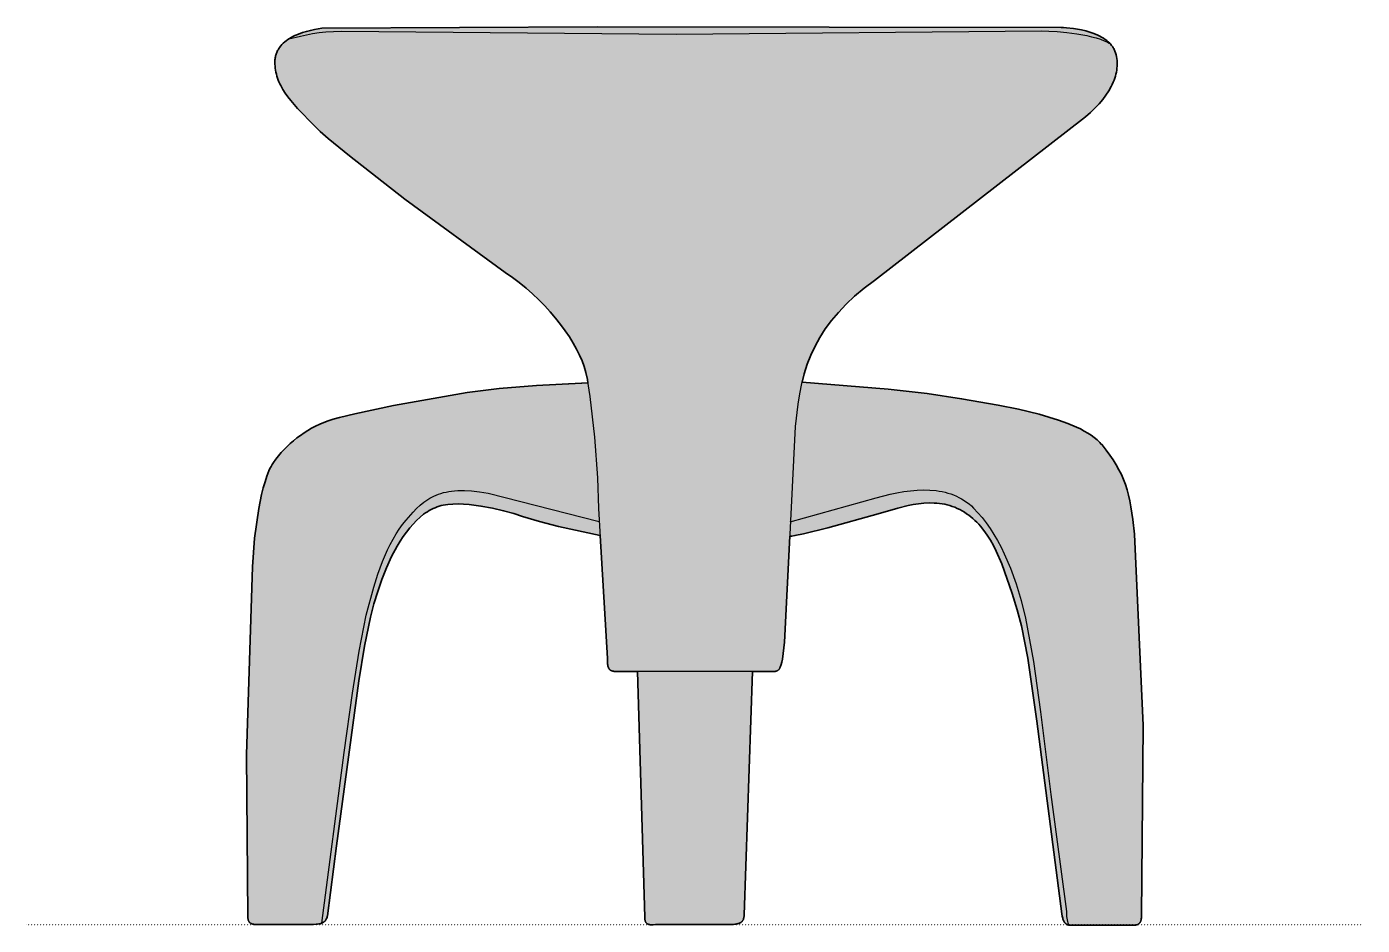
# Model space of a CAD drawing. Header units: millimetres. Extents: x 0 to 2157, y -1317 to 662.
# Drawn here: x 0 to 979, y -1317 to -658 of the extents above; entities that cross this region are included whole.
import ezdxf

# ---------------------------------------------------------------- set-up
doc = ezdxf.new("R2010")
doc.units = ezdxf.units.MM
doc.linetypes.add('Dots', pattern=[1, 0, -1])
doc.layers.add('Blocks', color=7, linetype='Continuous')
doc.layers.add('Blocks$Fill', color=7, linetype='Continuous', true_color=0xffffff)
for name, color, linetype, lineweight, true_color in [('Blocks$Inner', 7, 'Continuous', 25, 0x007f00), ('Blocks$Outline', 7, 'Continuous', 35, 0xff3f3f), ('Groud', 7, 'Dots', 25, 0x243775)]:
    doc.layers.add(name, color=color, linetype=linetype, lineweight=lineweight, true_color=true_color)

# ---------------------------------------------------------------- blocks, each defined once
blk = doc.blocks.new('PK0 A Back')
at = {"layer": 'Blocks$Fill', "extrusion": (0, 0, -1)}
blk.add_hatch(color=256, dxfattribs=at).paths.add_polyline_path([(465.97, 285.08), (510.58, 295.38), (523.04, 299.16), (529.45, 301.19), (536.89, 303.23), (545.02, 305.12), (553.51, 306.71), (562.01, 307.81), (566.16, 308.13), (570.18, 308.27), (574.04, 308.21), (577.69, 307.92), (579.42, 307.69), (581.09, 307.39), (582.68, 307.03), (584.19, 306.6), (585.66, 306.1), (587.11, 305.53), (588.54, 304.89), (589.96, 304.17), (591.37, 303.4), (592.75, 302.55), (594.13, 301.64), (595.49, 300.67), (598.15, 298.53), (600.75, 296.16), (603.28, 293.55), (605.75, 290.73), (608.14, 287.69), (610.46, 284.46), (612.7, 281.04), (614.87, 277.43), (618.98, 269.73), (622.76, 261.42), (626.16, 252.82), (629.2, 244.05), (631.92, 234.95), (634.4, 225.34), (638.87, 203.94), (643.14, 178.51), (659.39, 57.57), (666.01, 6.34), (666.15, 5.76), (666.31, 5.22), (666.49, 4.72), (666.69, 4.24), (666.91, 3.81), (667.15, 3.4), (667.27, 3.21), (667.4, 3.02), (667.54, 2.84), (667.68, 2.67), (667.83, 2.51), (667.98, 2.35), (668.13, 2.2), (668.29, 2.06), (668.45, 1.92), (668.62, 1.79), (668.96, 1.55), (669.33, 1.33), (669.71, 1.13), (670.11, 0.95), (670.52, 0.79), (670.94, 0.65), (671.39, 0.53), (671.84, 0.42), (672.31, 0.33), (673.3, 0.19), (674.33, 0.1), (676.56, 0.01), (678.95, 0), (718.91, 0.02), (719.69, 0.08), (720.05, 0.12), (720.39, 0.18), (720.72, 0.25), (721.04, 0.32), (721.33, 0.41), (721.62, 0.51), (721.88, 0.62), (722.13, 0.74), (722.37, 0.87), (722.59, 1.02), (722.8, 1.17), (722.9, 1.26), (722.99, 1.34), (723.09, 1.43), (723.18, 1.52), (723.26, 1.62), (723.34, 1.72), (723.42, 1.82), (723.5, 1.92), (723.64, 2.14), (723.76, 2.37), (723.88, 2.61), (723.98, 2.87), (724.08, 3.14), (724.15, 3.42), (724.22, 3.72), (724.28, 4.03), (724.33, 4.35), (724.39, 5.04), (724.41, 5.78), (725.51, 124.51), (721.1, 262.25), (719.43, 283.08), (716.38, 304.95), (714.31, 315.24), (713.13, 320.04), (711.84, 324.54), (710.46, 328.7), (708.97, 332.45), (708.19, 334.16), (707.38, 335.76), (706.54, 337.22), (705.67, 338.56), (703.87, 341.06), (701.96, 343.5), (699.95, 345.87), (697.84, 348.18), (695.64, 350.41), (693.34, 352.57), (690.94, 354.64), (688.46, 356.63), (685.88, 358.54), (683.22, 360.35), (680.47, 362.08), (677.63, 363.7), (674.71, 365.22), (671.7, 366.63), (668.62, 367.94), (665.46, 369.13), (661.77, 370.33), (657.2, 371.62), (645.85, 374.42), (617.49, 380.43), (563.53, 390.07), (540.18, 392.79), (512.68, 395), (475.01, 397.03), (475.42, 399.41), (476.6, 404.65), (477.86, 409.08), (479.33, 413.14), (481.16, 417.36), (483.32, 421.7), (485.81, 426.15), (488.61, 430.68), (491.71, 435.25), (495.08, 439.85), (498.73, 444.44), (502.62, 449.01), (506.75, 453.52), (511.1, 457.94), (515.67, 462.27), (520.42, 466.45), (525.36, 470.48), (530.46, 474.32), (535.71, 477.95), (609.34, 531.71), (649.93, 563.38), (665.46, 576.19), (671.32, 581.32), (675.65, 585.38), (688.01, 598.18), (692.97, 603.94), (695.13, 606.72), (697.08, 609.47), (698.81, 612.19), (700.32, 614.91), (700.99, 616.28), (701.61, 617.65), (702.17, 619.03), (702.67, 620.42), (703.11, 621.82), (703.5, 623.24), (703.82, 624.68), (704.09, 626.14), (704.3, 627.62), (704.45, 629.12), (704.54, 630.65), (704.57, 632.21), (704.56, 632.99), (704.51, 633.76), (704.44, 634.5), (704.34, 635.24), (704.21, 635.96), (704.06, 636.66), (703.88, 637.35), (703.67, 638.02), (703.44, 638.68), (703.18, 639.33), (702.9, 639.96), (702.6, 640.57), (702.27, 641.18), (701.93, 641.77), (701.56, 642.34), (701.17, 642.9), (700.33, 643.99), (699.42, 645.02), (698.43, 646), (697.38, 646.93), (696.27, 647.81), (695.1, 648.65), (693.89, 649.44), (692.62, 650.19), (691.32, 650.89), (689.98, 651.55), (687.21, 652.74), (684.35, 653.78), (681.45, 654.68), (678.53, 655.44), (675.65, 656.07), (670.14, 657), (468.22, 658.11), (126.17, 657.51), (124, 657.39), (118.87, 656.82), (116.02, 656.36), (113.05, 655.77), (110.01, 655.03), (106.97, 654.15), (103.96, 653.09), (101.05, 651.86), (99.65, 651.18), (98.29, 650.45), (96.99, 649.67), (95.74, 648.84), (94.55, 647.96), (93.44, 647.02), (92.4, 646.03), (91.91, 645.51), (91.45, 644.98), (91.01, 644.43), (90.59, 643.87), (90.19, 643.3), (89.82, 642.71), (89.48, 642.11), (89.16, 641.49), (88.87, 640.85), (88.61, 640.2), (88.16, 638.87), (87.77, 637.53), (87.46, 636.18), (87.21, 634.81), (87.03, 633.42), (86.93, 632.02), (86.9, 630.61), (86.94, 629.18), (87.05, 627.74), (87.23, 626.29), (87.48, 624.82), (87.81, 623.35), (88.21, 621.86), (88.69, 620.36), (89.23, 618.85), (89.85, 617.34), (90.55, 615.81), (91.32, 614.27), (93.09, 611.17), (95.15, 608.03), (97.52, 604.87), (100.2, 601.68), (103.19, 598.47), (106.49, 595.24), (110.1, 591.99), (264.92, 472.16), (272.52, 466.33), (279.44, 460.48), (285.7, 454.61), (291.35, 448.68), (296.42, 442.67), (300.93, 436.56), (304.93, 430.33), (308.44, 423.95), (311.5, 417.41), (314.14, 410.67), (316.4, 403.73), (318.01, 397.63), (226.25, 389.15), (201.01, 385.39), (174.26, 380.64), (159.28, 377.62), (144.23, 374.02), (129.83, 369.73), (123.11, 367.29), (116.83, 364.62), (113.88, 363.21), (111.08, 361.73), (108.44, 360.19), (105.97, 358.59), (103.67, 356.92), (101.57, 355.18), (100.59, 354.29), (99.67, 353.38), (98.8, 352.45), (97.98, 351.5), (94.98, 347.74), (92.25, 344.08), (89.79, 340.48), (87.58, 336.93), (85.59, 333.38), (83.83, 329.81), (82.26, 326.18), (80.87, 322.48), (79.64, 318.66), (78.57, 314.69), (77.62, 310.56), (76.79, 306.22), (75.41, 296.81), (74.29, 286.22), (67.95, 145.73), (69.06, 6.34), (69.07, 5.53), (69.12, 4.77), (69.21, 4.06), (69.27, 3.73), (69.34, 3.4), (69.42, 3.09), (69.51, 2.79), (69.61, 2.5), (69.72, 2.22), (69.85, 1.96), (69.99, 1.7), (70.13, 1.47), (70.3, 1.24), (70.47, 1.03), (70.66, 0.83), (70.86, 0.64), (71.07, 0.47), (71.19, 0.38), (71.3, 0.31), (71.55, 0.16), (71.8, 0.03), (72.08, -0.09), (72.37, -0.2), (72.67, -0.29), (72.99, -0.37), (73.33, -0.44), (73.68, -0.49), (74.05, -0.52), (74.44, -0.54), (74.84, -0.55), (121.1, -0.62), (121.46, -0.6), (121.82, -0.58), (122.16, -0.54), (122.51, -0.48), (122.84, -0.4), (123.17, -0.3), (123.33, -0.25), (123.49, -0.18), (123.65, -0.11), (123.81, -0.03), (123.96, 0.05), (124.11, 0.14), (124.26, 0.24), (124.41, 0.35), (124.55, 0.46), (124.7, 0.59), (124.84, 0.72), (124.98, 0.86), (125.11, 1.01), (125.25, 1.17), (125.38, 1.34), (125.51, 1.52), (125.63, 1.72), (125.75, 1.92), (125.99, 2.35), (126.22, 2.84), (126.43, 3.37), (126.64, 3.95), (126.83, 4.59), (127.01, 5.28), (127.17, 6.03), (127.46, 7.71), (145.91, 149.03), (152.49, 195.14), (157.19, 218.8), (160.21, 230.72), (163.82, 242.69), (171.59, 264.38), (175.61, 273.56), (177.71, 277.75), (179.9, 281.67), (182.19, 285.34), (184.59, 288.75), (187.13, 291.92), (188.45, 293.41), (189.81, 294.83), (191.22, 296.2), (192.66, 297.51), (194.16, 298.76), (195.7, 299.95), (197.29, 301.08), (198.93, 302.15), (200.63, 303.16), (202.38, 304.12), (204.18, 305), (205.99, 305.78), (207.82, 306.47), (209.67, 307.07), (211.53, 307.57), (213.4, 308), (215.29, 308.34), (217.19, 308.61), (219.09, 308.8), (221.01, 308.92), (224.86, 308.97), (228.72, 308.79), (232.58, 308.39), (236.44, 307.82), (240.27, 307.09), (247.82, 305.28), (262.16, 301.09), (299.08, 290.78), (316.85, 286.4), (323.26, 285.08), (325.55, 284.72), (326.44, 284.62), (326.81, 284.6), (326.96, 284.6), (330.76, 206.88), (332.43, 194.46), (332.83, 192.38), (333.25, 190.64), (333.48, 189.89), (333.71, 189.22), (333.95, 188.62), (334.2, 188.08), (334.33, 187.84), (334.46, 187.61), (334.6, 187.39), (334.74, 187.19), (334.89, 187.01), (335.04, 186.83), (335.19, 186.67), (335.35, 186.53), (335.51, 186.39), (335.68, 186.27), (335.85, 186.15), (336.03, 186.05), (336.21, 185.96), (336.4, 185.87), (336.6, 185.8), (336.8, 185.73), (337, 185.67), (337.22, 185.62), (337.66, 185.54), (338.13, 185.48), (338.63, 185.44), (340.95, 185.39), (354.45, 185.39), (360.53, 6.31), (360.56, 5.9), (360.6, 5.51), (360.66, 5.13), (360.73, 4.76), (360.82, 4.41), (360.92, 4.07), (361.04, 3.74), (361.18, 3.43), (361.34, 3.13), (361.51, 2.84), (361.6, 2.7), (361.7, 2.56), (361.8, 2.43), (361.91, 2.3), (362.03, 2.18), (362.15, 2.06), (362.27, 1.94), (362.4, 1.82), (362.54, 1.71), (362.68, 1.61), (362.97, 1.4), (363.3, 1.21), (363.64, 1.03), (364.01, 0.87), (364.4, 0.72), (364.82, 0.58), (365.27, 0.46), (365.74, 0.35), (366.25, 0.26), (367.33, 0.12), (368.54, 0.03), (369.87, 0), (424.65, -0.02), (425.46, -0.07), (427.9, -0.22), (428.69, -0.23), (429.07, -0.21), (429.45, -0.17), (429.81, -0.12), (430.17, -0.05), (430.34, -0.01), (430.51, 0.04), (430.68, 0.09), (430.84, 0.16), (431, 0.22), (431.15, 0.3), (431.3, 0.38), (431.45, 0.46), (431.59, 0.56), (431.73, 0.66), (431.87, 0.77), (432, 0.89), (432.12, 1.02), (432.24, 1.15), (432.36, 1.3), (432.47, 1.45), (432.57, 1.62), (432.67, 1.79), (432.76, 1.97), (432.85, 2.17), (432.93, 2.37), (433, 2.58), (433.07, 2.81), (433.13, 3.04), (433.19, 3.29), (433.23, 3.55), (433.31, 4.11), (433.35, 4.71), (433.37, 5.37), (438.74, 185.39), (454.77, 185.45), (455.73, 185.53), (456.18, 185.59), (456.6, 185.66), (456.99, 185.75), (457.36, 185.85), (457.71, 185.98), (457.87, 186.05), (458.03, 186.12), (458.19, 186.2), (458.34, 186.28), (458.48, 186.37), (458.62, 186.47), (458.76, 186.57), (458.88, 186.68), (459.01, 186.79), (459.13, 186.91), (459.24, 187.03), (459.35, 187.17), (459.45, 187.31), (459.55, 187.45), (459.65, 187.61), (459.74, 187.77), (459.82, 187.93), (459.91, 188.11), (460.06, 188.49), (460.19, 188.89), (460.31, 189.33), (460.42, 189.81), (460.51, 190.32), (460.58, 190.87), (460.69, 192.09), (460.78, 195.04)], flags=0)
at = {"layer": 'Blocks$Inner', "linetype": 'ByBlock', "lineweight": -2}
blk.add_lwpolyline([(-126.17, 657.51), (-124, 657.39), (-118.87, 656.82), (-116.02, 656.36), (-113.05, 655.77), (-110.01, 655.03), (-106.97, 654.15), (-103.96, 653.09), (-101.05, 651.86), (-99.65, 651.18), (-98.29, 650.45), (-96.99, 649.67), (-95.74, 648.84), (-94.55, 647.96), (-93.44, 647.02), (-92.4, 646.03), (-91.91, 645.51), (-91.45, 644.98), (-91.01, 644.43), (-90.59, 643.87), (-90.19, 643.3), (-89.82, 642.71), (-89.48, 642.11), (-89.16, 641.49), (-88.87, 640.85), (-88.61, 640.2), (-88.16, 638.87), (-87.77, 637.53), (-87.46, 636.18), (-87.21, 634.81), (-87.03, 633.42), (-86.93, 632.02), (-86.9, 630.61), (-86.94, 629.18), (-87.05, 627.74), (-87.23, 626.29), (-87.48, 624.82), (-87.81, 623.35), (-88.21, 621.86), (-88.69, 620.36), (-89.23, 618.85), (-89.85, 617.34), (-90.55, 615.81), (-91.32, 614.27), (-93.09, 611.17), (-95.15, 608.03), (-97.52, 604.87), (-100.2, 601.68), (-103.19, 598.47), (-106.49, 595.24), (-110.1, 591.99), (-264.92, 472.16), (-272.52, 466.33), (-279.44, 460.48), (-285.7, 454.61), (-291.35, 448.68), (-296.42, 442.67), (-300.93, 436.56), (-304.93, 430.33), (-308.44, 423.95), (-311.5, 417.41), (-314.14, 410.67), (-316.4, 403.73), (-318.3, 396.54), (-319.88, 389.1), (-321.18, 381.38), (-323.04, 365), (-330.76, 206.88), (-332.43, 194.46), (-332.83, 192.38), (-333.25, 190.64), (-333.48, 189.89), (-333.71, 189.22), (-333.95, 188.62), (-334.2, 188.08), (-334.33, 187.84), (-334.46, 187.61), (-334.6, 187.39), (-334.74, 187.19), (-334.89, 187.01), (-335.04, 186.83), (-335.19, 186.67), (-335.35, 186.53), (-335.51, 186.39), (-335.68, 186.27), (-335.85, 186.15), (-336.03, 186.05), (-336.21, 185.96), (-336.4, 185.87), (-336.6, 185.8), (-336.8, 185.73), (-337, 185.67), (-337.22, 185.62), (-337.66, 185.54), (-338.13, 185.48), (-338.63, 185.44), (-340.95, 185.39), (-452.51, 185.39), (-454.77, 185.45), (-455.73, 185.53), (-456.18, 185.59), (-456.6, 185.66), (-456.99, 185.75), (-457.36, 185.85), (-457.71, 185.98), (-457.87, 186.05), (-458.03, 186.12), (-458.19, 186.2), (-458.34, 186.28), (-458.48, 186.37), (-458.62, 186.47), (-458.76, 186.57), (-458.88, 186.68), (-459.01, 186.79), (-459.13, 186.91), (-459.24, 187.03), (-459.35, 187.17), (-459.45, 187.31), (-459.55, 187.45), (-459.65, 187.61), (-459.74, 187.77), (-459.82, 187.93), (-459.91, 188.11), (-460.06, 188.49), (-460.19, 188.89), (-460.31, 189.33), (-460.42, 189.81), (-460.51, 190.32), (-460.58, 190.87), (-460.69, 192.09), (-460.78, 195.04), (-467.11, 304.95), (-467.82, 327.42), (-469.9, 357.22), (-473.27, 386.92), (-475.42, 399.41), (-476.6, 404.65), (-477.86, 409.08), (-479.33, 413.14), (-481.16, 417.36), (-483.32, 421.7), (-485.81, 426.15), (-488.61, 430.68), (-491.71, 435.25), (-495.08, 439.85), (-498.73, 444.44), (-502.62, 449.01), (-506.75, 453.52), (-511.1, 457.94), (-515.67, 462.27), (-520.42, 466.45), (-525.36, 470.48), (-530.46, 474.32), (-535.71, 477.95), (-609.34, 531.71), (-649.93, 563.38), (-665.46, 576.19), (-671.32, 581.32), (-675.65, 585.38), (-688.01, 598.18), (-692.97, 603.94), (-695.13, 606.72), (-697.08, 609.47), (-698.81, 612.19), (-700.32, 614.91), (-700.99, 616.28), (-701.61, 617.65), (-702.17, 619.03), (-702.67, 620.42), (-703.11, 621.82), (-703.5, 623.24), (-703.82, 624.68), (-704.09, 626.14), (-704.3, 627.62), (-704.45, 629.12), (-704.54, 630.65), (-704.57, 632.21), (-704.56, 632.99), (-704.51, 633.76), (-704.44, 634.5), (-704.34, 635.24), (-704.21, 635.96), (-704.06, 636.66), (-703.88, 637.35), (-703.67, 638.02), (-703.44, 638.68), (-703.18, 639.33), (-702.9, 639.96), (-702.6, 640.57), (-702.27, 641.18), (-701.93, 641.77), (-701.56, 642.34), (-701.17, 642.9), (-700.33, 643.99), (-699.42, 645.02), (-698.43, 646), (-697.38, 646.93), (-696.27, 647.81), (-695.1, 648.65), (-693.89, 649.44), (-692.62, 650.19), (-691.32, 650.89), (-689.98, 651.55), (-687.21, 652.74), (-684.35, 653.78), (-681.45, 654.68), (-678.53, 655.44), (-675.65, 656.07), (-670.14, 657), (-468.22, 658.11), (-128.01, 657.55)], close=True, dxfattribs=at)
for points in [[(-694.29, 649.18), (-685.88, 651.24), (-676.98, 653.04), (-672.2, 653.76), (-667.12, 654.32), (-661.68, 654.67), (-655.81, 654.8), (-410.37, 652.6), (-142.06, 655.08), (-137.06, 654.95), (-130.85, 654.55), (-123.83, 653.87), (-116.45, 652.87), (-109.14, 651.56), (-105.64, 650.77), (-102.32, 649.9), (-99.24, 648.94), (-96.43, 647.88), (-95.16, 647.31), (-93.97, 646.73), (-92.88, 646.11), (-91.9, 645.48)], [(-465.97, 285.08), (-496.66, 291.82), (-510.58, 295.38), (-523.04, 299.16), (-529.45, 301.19), (-536.89, 303.23), (-545.02, 305.12), (-553.51, 306.71), (-562.01, 307.81), (-566.16, 308.13), (-570.18, 308.27), (-574.04, 308.21), (-577.69, 307.92), (-579.42, 307.69), (-581.09, 307.39), (-582.68, 307.03), (-584.19, 306.6), (-585.66, 306.1), (-587.11, 305.53), (-588.54, 304.89), (-589.96, 304.17), (-591.37, 303.4), (-592.75, 302.55), (-594.13, 301.64), (-595.49, 300.67), (-598.15, 298.53), (-600.75, 296.16), (-603.28, 293.55), (-605.75, 290.73), (-608.14, 287.69), (-610.46, 284.46), (-612.7, 281.04), (-614.87, 277.43), (-618.98, 269.73), (-622.76, 261.42), (-626.16, 252.82), (-629.2, 244.05), (-631.92, 234.95), (-634.4, 225.34), (-638.87, 203.94), (-643.14, 178.51), (-659.39, 57.57), (-666.01, 6.34), (-666.15, 5.76), (-666.31, 5.22), (-666.49, 4.72), (-666.69, 4.24), (-666.91, 3.81), (-667.15, 3.4), (-667.27, 3.21), (-667.4, 3.02), (-667.54, 2.84), (-667.68, 2.67), (-667.83, 2.51), (-667.98, 2.35), (-668.13, 2.2), (-668.29, 2.06), (-668.45, 1.92), (-668.62, 1.79), (-668.96, 1.55), (-669.33, 1.33), (-669.71, 1.13), (-670.11, 0.95), (-670.52, 0.79), (-670.94, 0.65), (-671.39, 0.53), (-671.84, 0.42), (-672.31, 0.33), (-673.3, 0.19), (-674.33, 0.1), (-676.56, 0.01), (-678.95, 0), (-718.07, 0), (-718.91, 0.02), (-719.69, 0.08), (-720.05, 0.12), (-720.39, 0.18), (-720.72, 0.25), (-721.04, 0.32), (-721.33, 0.41), (-721.62, 0.51), (-721.88, 0.62), (-722.13, 0.74), (-722.37, 0.87), (-722.59, 1.02), (-722.8, 1.17), (-722.9, 1.26), (-722.99, 1.34), (-723.09, 1.43), (-723.18, 1.52), (-723.26, 1.62), (-723.34, 1.72), (-723.42, 1.82), (-723.5, 1.92), (-723.64, 2.14), (-723.76, 2.37), (-723.88, 2.61), (-723.98, 2.87), (-724.08, 3.14), (-724.15, 3.42), (-724.22, 3.72), (-724.28, 4.03), (-724.33, 4.35), (-724.39, 5.04), (-724.41, 5.78), (-725.51, 124.51), (-721.1, 262.25), (-719.43, 283.08), (-716.38, 304.95), (-714.31, 315.24), (-713.13, 320.04), (-711.84, 324.54), (-710.46, 328.7), (-708.97, 332.45), (-708.19, 334.16), (-707.38, 335.76), (-706.54, 337.22), (-705.67, 338.56), (-703.87, 341.06), (-701.96, 343.5), (-699.95, 345.87), (-697.84, 348.18), (-695.64, 350.41), (-693.34, 352.57), (-690.94, 354.64), (-688.46, 356.63), (-685.88, 358.54), (-683.22, 360.35), (-680.47, 362.08), (-677.63, 363.7), (-674.71, 365.22), (-671.7, 366.63), (-668.62, 367.94), (-665.46, 369.13), (-661.77, 370.33), (-657.2, 371.62), (-645.85, 374.42), (-617.49, 380.43), (-563.53, 390.07), (-540.18, 392.79), (-512.68, 395), (-474.96, 397.04)], [(-318.03, 397.63), (-254.93, 392.31), (-226.25, 389.15), (-201.01, 385.39), (-174.26, 380.64), (-159.28, 377.62), (-144.23, 374.02), (-129.83, 369.73), (-123.11, 367.29), (-116.83, 364.62), (-113.88, 363.21), (-111.08, 361.73), (-108.44, 360.19), (-105.97, 358.59), (-103.67, 356.92), (-101.57, 355.18), (-100.59, 354.29), (-99.67, 353.38), (-98.8, 352.45), (-97.98, 351.5), (-94.98, 347.74), (-92.25, 344.08), (-89.79, 340.48), (-87.58, 336.93), (-85.59, 333.38), (-83.83, 329.81), (-82.26, 326.18), (-80.87, 322.48), (-79.64, 318.66), (-78.57, 314.69), (-77.62, 310.56), (-76.79, 306.22), (-75.41, 296.81), (-74.29, 286.22), (-67.95, 145.73), (-69.06, 6.34), (-69.07, 5.53), (-69.12, 4.77), (-69.21, 4.06), (-69.27, 3.73), (-69.34, 3.4), (-69.42, 3.09), (-69.51, 2.79), (-69.61, 2.5), (-69.72, 2.22), (-69.85, 1.96), (-69.99, 1.7), (-70.13, 1.47), (-70.3, 1.24), (-70.47, 1.03), (-70.66, 0.83), (-70.86, 0.64), (-71.07, 0.47), (-71.19, 0.38), (-71.3, 0.31), (-71.55, 0.16), (-71.8, 0.03), (-72.08, -0.09), (-72.37, -0.2), (-72.67, -0.29), (-72.99, -0.37), (-73.33, -0.44), (-73.68, -0.49), (-74.05, -0.52), (-74.44, -0.54), (-74.84, -0.55), (-118.09, -0.55), (-121.1, -0.62), (-121.46, -0.6), (-121.82, -0.58), (-122.16, -0.54), (-122.51, -0.48), (-122.84, -0.4), (-123.17, -0.3), (-123.33, -0.25), (-123.49, -0.18), (-123.65, -0.11), (-123.81, -0.03), (-123.96, 0.05), (-124.11, 0.14), (-124.26, 0.24), (-124.41, 0.35), (-124.55, 0.46), (-124.7, 0.59), (-124.84, 0.72), (-124.98, 0.86), (-125.11, 1.01), (-125.25, 1.17), (-125.38, 1.34), (-125.51, 1.52), (-125.63, 1.72), (-125.75, 1.92), (-125.99, 2.35), (-126.22, 2.84), (-126.43, 3.37), (-126.64, 3.95), (-126.83, 4.59), (-127.01, 5.28), (-127.17, 6.03), (-127.46, 7.71), (-145.91, 149.03), (-152.49, 195.14), (-157.19, 218.8), (-160.21, 230.72), (-163.82, 242.69), (-171.59, 264.38), (-175.61, 273.56), (-177.71, 277.75), (-179.9, 281.67), (-182.19, 285.34), (-184.59, 288.75), (-187.13, 291.92), (-188.45, 293.41), (-189.81, 294.83), (-191.22, 296.2), (-192.66, 297.51), (-194.16, 298.76), (-195.7, 299.95), (-197.29, 301.08), (-198.93, 302.15), (-200.63, 303.16), (-202.38, 304.12), (-204.18, 305), (-205.99, 305.78), (-207.82, 306.47), (-209.67, 307.07), (-211.53, 307.57), (-213.4, 308), (-215.29, 308.34), (-217.19, 308.61), (-219.09, 308.8), (-221.01, 308.92), (-224.86, 308.97), (-228.72, 308.79), (-232.58, 308.39), (-236.44, 307.82), (-240.27, 307.09), (-247.82, 305.28), (-262.16, 301.09), (-299.08, 290.78), (-316.85, 286.4), (-323.26, 285.08), (-325.55, 284.72), (-326.44, 284.62), (-326.81, 284.6), (-327.13, 284.59)], [(-670.28, 0.89), (-653.89, 126.17), (-647.72, 169.52), (-642.84, 200.43), (-637.63, 226.71), (-632.14, 247.25), (-629.07, 256.88), (-625.72, 266), (-622.03, 274.58), (-620.04, 278.64), (-617.95, 282.54), (-615.75, 286.27), (-613.44, 289.83), (-611, 293.21), (-608.43, 296.41), (-603.26, 302.26), (-600.69, 304.9), (-598.08, 307.33), (-595.37, 309.55), (-593.97, 310.58), (-592.54, 311.55), (-591.06, 312.45), (-589.54, 313.3), (-587.96, 314.08), (-586.33, 314.8), (-584.63, 315.45), (-582.86, 316.03), (-581.02, 316.55), (-579.1, 316.99), (-577.1, 317.36), (-575.01, 317.66), (-572.83, 317.88), (-570.55, 318.03), (-565.66, 318.08), (-560.32, 317.81), (-554.48, 317.2), (-548.1, 316.24), (-466.88, 295.31)], [(-326.74, 295.04), (-263.54, 312.66), (-253.44, 315.35), (-248.42, 316.43), (-243.44, 317.31), (-238.53, 317.97), (-233.68, 318.4), (-228.91, 318.56), (-224.25, 318.45), (-219.7, 318.04), (-217.47, 317.71), (-215.28, 317.31), (-213.12, 316.82), (-210.99, 316.25), (-208.91, 315.59), (-206.87, 314.83), (-204.86, 313.98), (-202.91, 313.04), (-201, 312), (-199.13, 310.85), (-197.32, 309.61), (-195.56, 308.26), (-193.85, 306.8), (-192.19, 305.22), (-188.99, 301.85), (-185.9, 298.23), (-182.92, 294.38), (-180.05, 290.29), (-177.29, 285.97), (-174.64, 281.43), (-172.1, 276.67), (-169.67, 271.69), (-165.14, 261.09), (-161.05, 249.67), (-157.39, 237.47), (-154.18, 224.51), (-148.34, 192.78), (-143.05, 155.78), (-135.44, 95.31), (-124.15, 9.37), (-124.11, 7.53), (-123.99, 5.94), (-123.81, 4.55), (-123.57, 3.34), (-123.3, 2.25), (-122.98, 1.28), (-122.31, -0.51)], [(-354.45, 185.39), (-360.51, 7.16), (-360.53, 6.31), (-360.56, 5.9), (-360.6, 5.51), (-360.66, 5.13), (-360.73, 4.76), (-360.82, 4.41), (-360.92, 4.07), (-361.04, 3.74), (-361.18, 3.43), (-361.34, 3.13), (-361.51, 2.84), (-361.6, 2.7), (-361.7, 2.56), (-361.8, 2.43), (-361.91, 2.3), (-362.03, 2.18), (-362.15, 2.06), (-362.27, 1.94), (-362.4, 1.82), (-362.54, 1.71), (-362.68, 1.61), (-362.97, 1.4), (-363.3, 1.21), (-363.64, 1.03), (-364.01, 0.87), (-364.4, 0.72), (-364.82, 0.58), (-365.27, 0.46), (-365.74, 0.35), (-366.25, 0.26), (-367.33, 0.12), (-368.54, 0.03), (-369.87, 0), (-423.87, 0), (-424.65, -0.02), (-425.46, -0.07), (-427.09, -0.19), (-427.9, -0.22), (-428.69, -0.23), (-429.07, -0.21), (-429.45, -0.17), (-429.81, -0.12), (-430.17, -0.05), (-430.34, -0.01), (-430.51, 0.04), (-430.68, 0.09), (-430.84, 0.16), (-431, 0.22), (-431.15, 0.3), (-431.3, 0.38), (-431.45, 0.46), (-431.59, 0.56), (-431.73, 0.66), (-431.87, 0.77), (-432, 0.89), (-432.12, 1.02), (-432.24, 1.15), (-432.36, 1.3), (-432.47, 1.45), (-432.57, 1.62), (-432.67, 1.79), (-432.76, 1.97), (-432.85, 2.17), (-432.93, 2.37), (-433, 2.58), (-433.07, 2.81), (-433.13, 3.04), (-433.19, 3.29), (-433.23, 3.55), (-433.31, 4.11), (-433.35, 4.71), (-433.37, 5.37), (-438.74, 185.39)]]:
    blk.add_lwpolyline(points, dxfattribs=at)
at = {"layer": 'Blocks$Outline'}
for points in [[(-475.01, 397.03), (-475.42, 399.41), (-476.6, 404.65), (-477.86, 409.08), (-479.33, 413.14), (-481.16, 417.36), (-483.32, 421.7), (-485.81, 426.15), (-488.61, 430.68), (-491.71, 435.25), (-495.08, 439.85), (-498.73, 444.44), (-502.62, 449.01), (-506.75, 453.52), (-511.1, 457.94), (-515.67, 462.27), (-520.42, 466.45), (-525.36, 470.48), (-530.46, 474.32), (-535.71, 477.95), (-609.34, 531.71), (-649.93, 563.38), (-665.46, 576.19), (-671.32, 581.32), (-675.65, 585.38), (-688.01, 598.18), (-692.97, 603.94), (-695.13, 606.72), (-697.08, 609.47), (-698.81, 612.19), (-700.32, 614.91), (-700.99, 616.28), (-701.61, 617.65), (-702.17, 619.03), (-702.67, 620.42), (-703.11, 621.82), (-703.5, 623.24), (-703.82, 624.68), (-704.09, 626.14), (-704.3, 627.62), (-704.45, 629.12), (-704.54, 630.65), (-704.57, 632.21), (-704.56, 632.99), (-704.51, 633.76), (-704.44, 634.5), (-704.34, 635.24), (-704.21, 635.96), (-704.06, 636.66), (-703.88, 637.35), (-703.67, 638.02), (-703.44, 638.68), (-703.18, 639.33), (-702.9, 639.96), (-702.6, 640.57), (-702.27, 641.18), (-701.93, 641.77), (-701.56, 642.34), (-701.17, 642.9), (-700.33, 643.99), (-699.42, 645.02), (-698.43, 646), (-697.38, 646.93), (-696.27, 647.81), (-695.1, 648.65), (-693.89, 649.44), (-692.62, 650.19), (-691.32, 650.89), (-689.98, 651.55), (-687.21, 652.74), (-684.35, 653.78), (-681.45, 654.68), (-678.53, 655.44), (-675.65, 656.07), (-670.14, 657), (-468.22, 658.11), (-128.01, 657.55), (-126.17, 657.51)], [(-126.17, 657.51), (-124, 657.39), (-118.87, 656.82), (-116.02, 656.36), (-113.05, 655.77), (-110.01, 655.03), (-106.97, 654.15), (-103.96, 653.09), (-101.05, 651.86), (-99.65, 651.18), (-98.29, 650.45), (-96.99, 649.67), (-95.74, 648.84), (-94.55, 647.96), (-93.44, 647.02), (-92.4, 646.03), (-91.91, 645.51), (-91.45, 644.98), (-91.01, 644.43), (-90.59, 643.87), (-90.19, 643.3), (-89.82, 642.71), (-89.48, 642.11), (-89.16, 641.49), (-88.87, 640.85), (-88.61, 640.2), (-88.16, 638.87), (-87.77, 637.53), (-87.46, 636.18), (-87.21, 634.81), (-87.03, 633.42), (-86.93, 632.02), (-86.9, 630.61), (-86.94, 629.18), (-87.05, 627.74), (-87.23, 626.29), (-87.48, 624.82), (-87.81, 623.35), (-88.21, 621.86), (-88.69, 620.36), (-89.23, 618.85), (-89.85, 617.34), (-90.55, 615.81), (-91.32, 614.27), (-93.09, 611.17), (-95.15, 608.03), (-97.52, 604.87), (-100.2, 601.68), (-103.19, 598.47), (-106.49, 595.24), (-110.1, 591.99), (-264.92, 472.16), (-272.52, 466.33), (-279.44, 460.48), (-285.7, 454.61), (-291.35, 448.68), (-296.42, 442.67), (-300.93, 436.56), (-304.93, 430.33), (-308.44, 423.95), (-311.5, 417.41), (-314.14, 410.67), (-316.4, 403.73), (-318.01, 397.63)], [(-465.97, 285.08), (-496.66, 291.82), (-510.58, 295.38), (-523.04, 299.16), (-529.45, 301.19), (-536.89, 303.23), (-545.02, 305.12), (-553.51, 306.71), (-562.01, 307.81), (-566.16, 308.13), (-570.18, 308.27), (-574.04, 308.21), (-577.69, 307.92), (-579.42, 307.69), (-581.09, 307.39), (-582.68, 307.03), (-584.19, 306.6), (-585.66, 306.1), (-587.11, 305.53), (-588.54, 304.89), (-589.96, 304.17), (-591.37, 303.4), (-592.75, 302.55), (-594.13, 301.64), (-595.49, 300.67), (-598.15, 298.53), (-600.75, 296.16), (-603.28, 293.55), (-605.75, 290.73), (-608.14, 287.69), (-610.46, 284.46), (-612.7, 281.04), (-614.87, 277.43), (-618.98, 269.73), (-622.76, 261.42), (-626.16, 252.82), (-629.2, 244.05), (-631.92, 234.95), (-634.4, 225.34), (-638.87, 203.94), (-643.14, 178.51), (-659.39, 57.57), (-666.01, 6.34), (-666.15, 5.76), (-666.31, 5.22), (-666.49, 4.72), (-666.69, 4.24), (-666.91, 3.81), (-667.15, 3.4), (-667.27, 3.21), (-667.4, 3.02), (-667.54, 2.84), (-667.68, 2.67), (-667.83, 2.51), (-667.98, 2.35), (-668.13, 2.2), (-668.29, 2.06), (-668.45, 1.92), (-668.62, 1.79), (-668.96, 1.55), (-669.33, 1.33), (-669.71, 1.13), (-670.11, 0.95), (-670.52, 0.79), (-670.94, 0.65), (-671.39, 0.53), (-671.84, 0.42), (-672.31, 0.33), (-673.3, 0.19), (-674.33, 0.1), (-676.56, 0.01), (-678.95, 0), (-718.07, 0), (-718.91, 0.02), (-719.69, 0.08), (-720.05, 0.12), (-720.39, 0.18), (-720.72, 0.25), (-721.04, 0.32), (-721.33, 0.41), (-721.62, 0.51), (-721.88, 0.62), (-722.13, 0.74), (-722.37, 0.87), (-722.59, 1.02), (-722.8, 1.17), (-722.9, 1.26), (-722.99, 1.34), (-723.09, 1.43), (-723.18, 1.52), (-723.26, 1.62), (-723.34, 1.72), (-723.42, 1.82), (-723.5, 1.92), (-723.64, 2.14), (-723.76, 2.37), (-723.88, 2.61), (-723.98, 2.87), (-724.08, 3.14), (-724.15, 3.42), (-724.22, 3.72), (-724.28, 4.03), (-724.33, 4.35), (-724.39, 5.04), (-724.41, 5.78), (-725.51, 124.51), (-721.1, 262.25), (-719.43, 283.08), (-716.38, 304.95), (-714.31, 315.24), (-713.13, 320.04), (-711.84, 324.54), (-710.46, 328.7), (-708.97, 332.45), (-708.19, 334.16), (-707.38, 335.76), (-706.54, 337.22), (-705.67, 338.56), (-703.87, 341.06), (-701.96, 343.5), (-699.95, 345.87), (-697.84, 348.18), (-695.64, 350.41), (-693.34, 352.57), (-690.94, 354.64), (-688.46, 356.63), (-685.88, 358.54), (-683.22, 360.35), (-680.47, 362.08), (-677.63, 363.7), (-674.71, 365.22), (-671.7, 366.63), (-668.62, 367.94), (-665.46, 369.13), (-661.77, 370.33), (-657.2, 371.62), (-645.85, 374.42), (-617.49, 380.43), (-563.53, 390.07), (-540.18, 392.79), (-512.68, 395), (-475.01, 397.03)], [(-318.01, 397.63), (-254.93, 392.31), (-226.25, 389.15), (-201.01, 385.39), (-174.26, 380.64), (-159.28, 377.62), (-144.23, 374.02), (-129.83, 369.73), (-123.11, 367.29), (-116.83, 364.62), (-113.88, 363.21), (-111.08, 361.73), (-108.44, 360.19), (-105.97, 358.59), (-103.67, 356.92), (-101.57, 355.18), (-100.59, 354.29), (-99.67, 353.38), (-98.8, 352.45), (-97.98, 351.5), (-94.98, 347.74), (-92.25, 344.08), (-89.79, 340.48), (-87.58, 336.93), (-85.59, 333.38), (-83.83, 329.81), (-82.26, 326.18), (-80.87, 322.48), (-79.64, 318.66), (-78.57, 314.69), (-77.62, 310.56), (-76.79, 306.22), (-75.41, 296.81), (-74.29, 286.22), (-67.95, 145.73), (-69.06, 6.34), (-69.07, 5.53), (-69.12, 4.77), (-69.21, 4.06), (-69.27, 3.73), (-69.34, 3.4), (-69.42, 3.09), (-69.51, 2.79), (-69.61, 2.5), (-69.72, 2.22), (-69.85, 1.96), (-69.99, 1.7), (-70.13, 1.47), (-70.3, 1.24), (-70.47, 1.03), (-70.66, 0.83), (-70.86, 0.64), (-71.07, 0.47), (-71.19, 0.38), (-71.3, 0.31), (-71.55, 0.16), (-71.8, 0.03), (-72.08, -0.09), (-72.37, -0.2), (-72.67, -0.29), (-72.99, -0.37), (-73.33, -0.44), (-73.68, -0.49), (-74.05, -0.52), (-74.44, -0.54), (-74.84, -0.55), (-118.09, -0.55), (-121.1, -0.62), (-121.46, -0.6), (-121.82, -0.58), (-122.16, -0.54), (-122.51, -0.48), (-122.84, -0.4), (-123.17, -0.3), (-123.33, -0.25), (-123.49, -0.18), (-123.65, -0.11), (-123.81, -0.03), (-123.96, 0.05), (-124.11, 0.14), (-124.26, 0.24), (-124.41, 0.35), (-124.55, 0.46), (-124.7, 0.59), (-124.84, 0.72), (-124.98, 0.86), (-125.11, 1.01), (-125.25, 1.17), (-125.38, 1.34), (-125.51, 1.52), (-125.63, 1.72), (-125.75, 1.92), (-125.99, 2.35), (-126.22, 2.84), (-126.43, 3.37), (-126.64, 3.95), (-126.83, 4.59), (-127.01, 5.28), (-127.17, 6.03), (-127.46, 7.71), (-145.91, 149.03), (-152.49, 195.14), (-157.19, 218.8), (-160.21, 230.72), (-163.82, 242.69), (-171.59, 264.38), (-175.61, 273.56), (-177.71, 277.75), (-179.9, 281.67), (-182.19, 285.34), (-184.59, 288.75), (-187.13, 291.92), (-188.45, 293.41), (-189.81, 294.83), (-191.22, 296.2), (-192.66, 297.51), (-194.16, 298.76), (-195.7, 299.95), (-197.29, 301.08), (-198.93, 302.15), (-200.63, 303.16), (-202.38, 304.12), (-204.18, 305), (-205.99, 305.78), (-207.82, 306.47), (-209.67, 307.07), (-211.53, 307.57), (-213.4, 308), (-215.29, 308.34), (-217.19, 308.61), (-219.09, 308.8), (-221.01, 308.92), (-224.86, 308.97), (-228.72, 308.79), (-232.58, 308.39), (-236.44, 307.82), (-240.27, 307.09), (-247.82, 305.28), (-262.16, 301.09), (-299.08, 290.78), (-316.85, 286.4), (-323.26, 285.08), (-325.55, 284.72), (-326.44, 284.62), (-326.81, 284.6), (-326.96, 284.6)], [(-438.74, 185.39), (-452.51, 185.39), (-454.77, 185.45), (-455.73, 185.53), (-456.18, 185.59), (-456.6, 185.66), (-456.99, 185.75), (-457.36, 185.85), (-457.71, 185.98), (-457.87, 186.05), (-458.03, 186.12), (-458.19, 186.2), (-458.34, 186.28), (-458.48, 186.37), (-458.62, 186.47), (-458.76, 186.57), (-458.88, 186.68), (-459.01, 186.79), (-459.13, 186.91), (-459.24, 187.03), (-459.35, 187.17), (-459.45, 187.31), (-459.55, 187.45), (-459.65, 187.61), (-459.74, 187.77), (-459.82, 187.93), (-459.91, 188.11), (-460.06, 188.49), (-460.19, 188.89), (-460.31, 189.33), (-460.42, 189.81), (-460.51, 190.32), (-460.58, 190.87), (-460.69, 192.09), (-460.78, 195.04), (-465.97, 285.08)], [(-326.96, 284.6), (-330.76, 206.88), (-332.43, 194.46), (-332.83, 192.38), (-333.25, 190.64), (-333.48, 189.89), (-333.71, 189.22), (-333.95, 188.62), (-334.2, 188.08), (-334.33, 187.84), (-334.46, 187.61), (-334.6, 187.39), (-334.74, 187.19), (-334.89, 187.01), (-335.04, 186.83), (-335.19, 186.67), (-335.35, 186.53), (-335.51, 186.39), (-335.68, 186.27), (-335.85, 186.15), (-336.03, 186.05), (-336.21, 185.96), (-336.4, 185.87), (-336.6, 185.8), (-336.8, 185.73), (-337, 185.67), (-337.22, 185.62), (-337.66, 185.54), (-338.13, 185.48), (-338.63, 185.44), (-340.95, 185.39), (-354.45, 185.39)], [(-354.45, 185.39), (-360.51, 7.16), (-360.53, 6.31), (-360.56, 5.9), (-360.6, 5.51), (-360.66, 5.13), (-360.73, 4.76), (-360.82, 4.41), (-360.92, 4.07), (-361.04, 3.74), (-361.18, 3.43), (-361.34, 3.13), (-361.51, 2.84), (-361.6, 2.7), (-361.7, 2.56), (-361.8, 2.43), (-361.91, 2.3), (-362.03, 2.18), (-362.15, 2.06), (-362.27, 1.94), (-362.4, 1.82), (-362.54, 1.71), (-362.68, 1.61), (-362.97, 1.4), (-363.3, 1.21), (-363.64, 1.03), (-364.01, 0.87), (-364.4, 0.72), (-364.82, 0.58), (-365.27, 0.46), (-365.74, 0.35), (-366.25, 0.26), (-367.33, 0.12), (-368.54, 0.03), (-369.87, 0), (-423.87, 0), (-424.65, -0.02), (-425.46, -0.07), (-427.09, -0.19), (-427.9, -0.22), (-428.69, -0.23), (-429.07, -0.21), (-429.45, -0.17), (-429.81, -0.12), (-430.17, -0.05), (-430.34, -0.01), (-430.51, 0.04), (-430.68, 0.09), (-430.84, 0.16), (-431, 0.22), (-431.15, 0.3), (-431.3, 0.38), (-431.45, 0.46), (-431.59, 0.56), (-431.73, 0.66), (-431.87, 0.77), (-432, 0.89), (-432.12, 1.02), (-432.24, 1.15), (-432.36, 1.3), (-432.47, 1.45), (-432.57, 1.62), (-432.67, 1.79), (-432.76, 1.97), (-432.85, 2.17), (-432.93, 2.37), (-433, 2.58), (-433.07, 2.81), (-433.13, 3.04), (-433.19, 3.29), (-433.23, 3.55), (-433.31, 4.11), (-433.35, 4.71), (-433.37, 5.37), (-438.74, 185.39)]]:
    blk.add_lwpolyline(points, dxfattribs=at)

msp = doc.modelspace()

# ---------------------------------------------------------------- linework, layer by layer
at = {"layer": 'Groud'}
msp.add_lwpolyline([(0, -1316.41), (979.43, -1316.41)], dxfattribs=at)

# ---------------------------------------------------------------- block references
at = {"layer": 'Blocks'}
msp.add_blockref('PK0 A Back', (886.59, -1316.41), dxfattribs=at)

doc.saveas('drawing.dxf')
